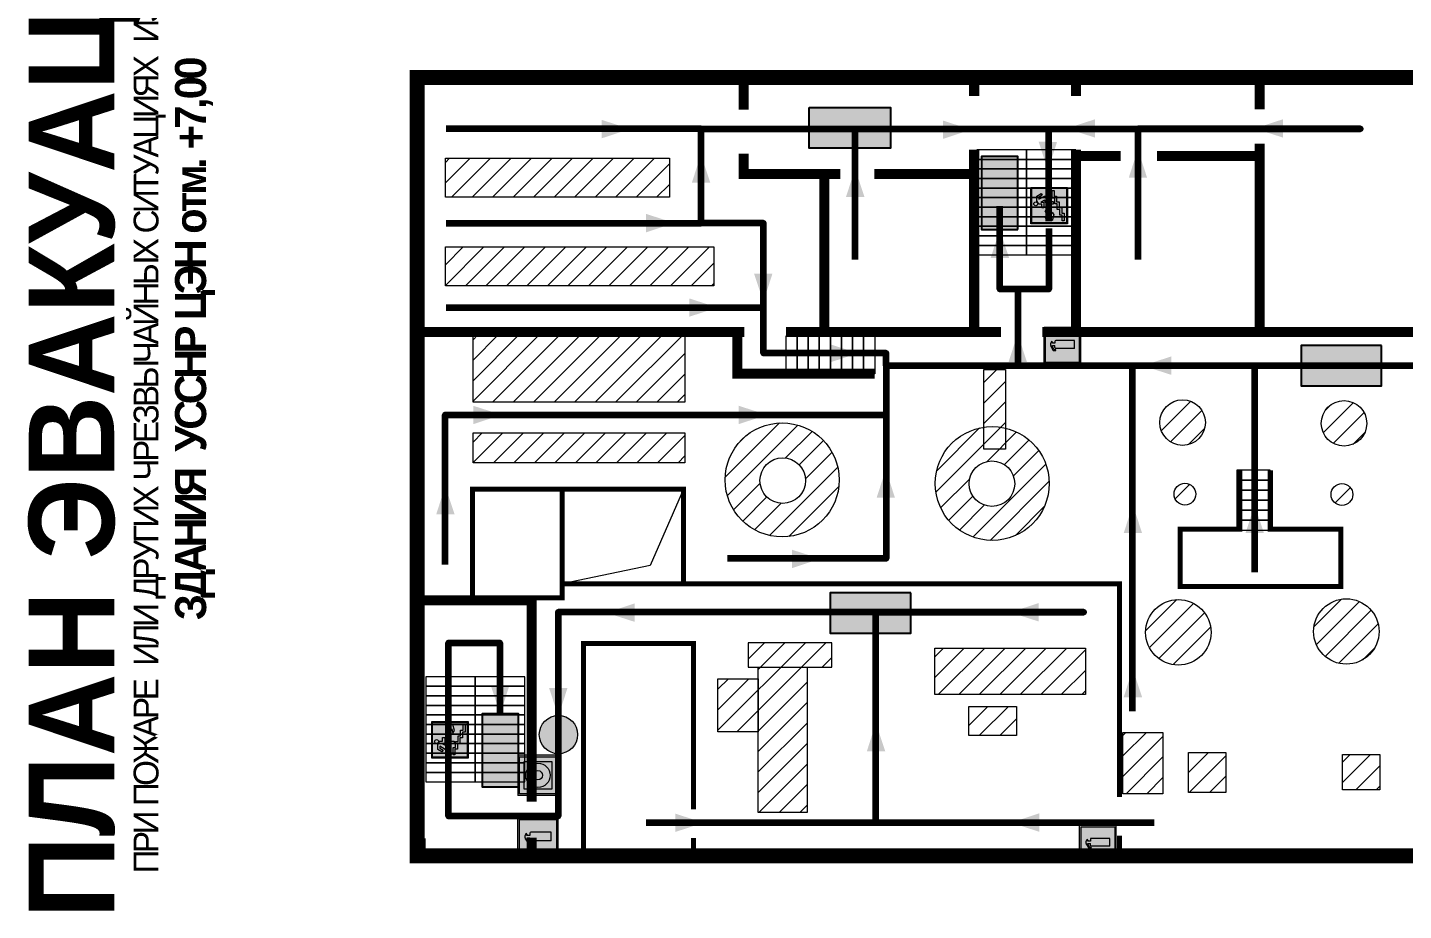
# Model space of a CAD drawing. Header units: millimetres. Extents: x 13810 to 67229, y 12374 to 21950.
# Drawn here: x 19678.7 to 19980, y 14166.2 to 14359.7 of the extents above; entities that cross this region are included whole.
import ezdxf

# ---------------------------------------------------------------- set-up
doc = ezdxf.new("R2010")
doc.units = ezdxf.units.MM
doc.layers.add('План_Штампы', color=7, linetype='Continuous')
doc.styles.add('обычный', font='arial.ttf')
pattern_1 = [(225, (41006.4847, 16676.4255), (2.24506403, -2.24506403), [])]

# ---------------------------------------------------------------- blocks, each defined once
blk = doc.blocks.new('A$C32E8229D')
at = {"true_color": 0xffffff}
blk.add_hatch(color=7, dxfattribs=at).paths.add_polyline_path([(0, 0), (0, -8), (16, -8), (16, 0)])
h = blk.add_hatch(color=126)
h.paths.add_polyline_path([(0.2, -0.2), (15.8, -0.2), (15.8, -7.8), (0.2, -7.8)])
h.paths.add_polyline_path([(13.49, -2.05), (12.08, -2.05), (11.37, -2.63, 0.162397), (11.29, -2.84), (11.29, -3.63), (10.35, -3.63), (10.35, -4.05), (11.68, -4.05), (11.68, -3.48), (12.26, -4.28), (11.29, -5.1), (11.29, -6.78), (11.85, -6.78), (11.85, -5.44), (12.8, -4.64), (12.8, -5.94), (14.46, -5.94), (14.46, -5.39), (13.45, -5.39), (13.45, -3.97), (12.46, -2.59), (13.15, -2.59), (13.69, -3.34), (14.18, -3)], flags=16)
h.paths.add_polyline_path([(10.74, -1.82, 1), (11.8, -1.82, 1)], flags=16)
h.paths.add_polyline_path([(9.39, -3.59), (5.99, -3.59), (6.56, -3.03), (5.91, -3.03), (5.1, -3.83), (5.91, -4.64), (6.56, -4.64), (5.99, -4.09), (9.39, -4.09)], flags=16)
h.paths.add_polyline_path([(4.29, -1.08), (1.72, -1.08), (1.72, -6.6), (4.29, -6.6)], flags=16)
at = {"color": 126}
blk.add_lwpolyline([(16, -8), (0, -8), (0, 0), (16, 0)], close=True, dxfattribs=at)
blk = doc.blocks.new('A$C54414219')
at = {"true_color": 0xffffff}
h = blk.add_hatch(color=7, dxfattribs=at)
h.paths.add_polyline_path([(2.39, -9.45), (2.39, -18.3), (11.23, -18.3), (11.23, -9.45)], flags=0)
h.paths.add_polyline_path([(10.71, -13.87, -1), (2.92, -13.87, -1)], flags=0)
h.paths.add_polyline_path([(8.3, -13.87, -1), (5.33, -13.87, -1)], flags=0)
h.paths.add_polyline_path([(0.41, -7.47), (0.41, -20.27), (13.21, -20.27), (13.21, -7.47)])
h.paths.add_polyline_path([(0.92, -19.77), (12.71, -19.77), (12.71, -7.98), (0.92, -7.98)], flags=16)
h.paths.add_polyline_path([(11.23, -9.45), (11.23, -18.3), (2.39, -18.3), (2.39, -9.45)], flags=0)
at = {"lineweight": 5}
h = blk.add_hatch(color=242, dxfattribs=at)
h.paths.add_polyline_path([(12.71, -7.98), (0.92, -7.98), (0.92, -19.77), (12.71, -19.77)])
h.paths.add_polyline_path([(11.23, -18.3), (2.39, -18.3), (2.39, -9.45), (11.23, -9.45)], flags=16)
h.paths.add_polyline_path([(10.71, -13.87, -1), (2.92, -13.87, -1)], flags=0)
h.paths.add_polyline_path([(8.3, -13.87, -1), (5.33, -13.87, -1)], flags=0)
at = {"true_color": 0xffffff}
h = blk.add_hatch(color=7, dxfattribs=at)
h.paths.add_polyline_path([(2.39, -9.45), (2.39, -18.3), (11.23, -18.3), (11.23, -9.45)])
h.paths.add_polyline_path([(10.71, -13.87, -1), (2.92, -13.87, -1)], flags=16)
h.paths.add_polyline_path([(8.3, -13.87, -1), (5.33, -13.87, -1)], flags=0)
at = {"lineweight": 5}
h = blk.add_hatch(color=242, dxfattribs=at)
h.paths.add_polyline_path([(2.92, -13.87, 1), (10.71, -13.87, 1)])
h.paths.add_polyline_path([(8.3, -13.87, -1), (5.33, -13.87, -1)], flags=16)
at = {"color": 242, "lineweight": 5}
for p, q in [((0.41, -20.27), (0.41, -7.47)), ((0.41, -7.47), (13.21, -7.47)), ((0.41, -7.47), (13.21, -7.47)), ((13.21, -20.27), (13.21, -7.47)), ((0.41, -20.27), (13.21, -20.27))]:
    blk.add_line(p, q, dxfattribs=at)
for points in [[(0.92, -7.98), (12.71, -7.98), (12.71, -19.77), (0.92, -19.77)], [(2.39, -9.45), (11.23, -9.45), (11.23, -18.3), (2.39, -18.3)]]:
    blk.add_lwpolyline(points, close=True, dxfattribs=at)
for radius in [3.89, 1.49]:
    blk.add_circle((6.81, -13.87), radius, dxfattribs=at)
blk = doc.blocks.new('A$C3AD82952')
at = {"true_color": 0xf5f5ff}
h = blk.add_hatch(color=7, dxfattribs=at)
h.dxf.hatch_style = 1
h.paths.add_polyline_path([(8.21, 8.73, 0.414214), (7.89, 9.05), (7.22, 9.05), (7.22, 9.92), (7.59, 9.92, 1), (7.57, 10.36), (7.22, 10.36), (7.22, 10.6), (6.43, 10.6), (6.43, 10.36), (6.01, 10.36), (4.74, 9.59), (4.74, 8.69), (4.98, 8.73), (4.98, 9.26), (6.12, 9.91), (6.43, 9.91), (6.43, 9.05), (5.76, 9.05, 0.414214), (5.44, 8.73), (5.44, 2.2), (8.21, 2.2)], flags=0)
h.paths.add_polyline_path([(12.8, 12.8), (0, 12.8), (0, 0), (12.8, 0)])
h.paths.add_polyline_path([(0.51, 12.29), (12.29, 12.29), (12.29, 0.51), (0.51, 0.51)], flags=16)
h.paths.add_polyline_path([(4.74, 9.59), (6.01, 10.36), (6.43, 10.36), (6.43, 10.6), (7.22, 10.6), (7.22, 10.36), (7.59, 10.36, -0.94586), (7.59, 9.92), (7.22, 9.92), (7.22, 9.05), (7.89, 9.05, -0.414214), (8.21, 8.73), (8.21, 2.2), (5.44, 2.2), (5.44, 8.73, -0.414214), (5.76, 9.05), (6.43, 9.05), (6.43, 9.91), (6.12, 9.91), (4.98, 9.26), (4.98, 8.73), (4.74, 8.69)], flags=0)
h = blk.add_hatch(color=242)
h.dxf.hatch_style = 1
h.paths.add_polyline_path([(12.29, 12.29), (0.51, 12.29), (0.51, 0.51), (12.29, 0.51)])
h.paths.add_polyline_path([(4.74, 8.69), (4.74, 9.59), (6.01, 10.36), (6.43, 10.36), (6.43, 10.6), (7.22, 10.6), (7.22, 10.36), (7.59, 10.36, -0.94586), (7.59, 9.92), (7.22, 9.92), (7.22, 9.05), (7.89, 9.05, -0.414214), (8.21, 8.73), (8.21, 2.2), (5.44, 2.2), (5.44, 8.73, -0.414214), (5.76, 9.05), (6.43, 9.05), (6.43, 9.91), (6.12, 9.91), (4.98, 9.26), (4.98, 8.73)], flags=16)
h = blk.add_hatch(color=7, dxfattribs=at)
h.dxf.hatch_style = 1
h.paths.add_polyline_path([(8.21, 8.73, 0.414214), (7.89, 9.05), (7.22, 9.05), (7.22, 9.92), (7.59, 9.92, 1), (7.57, 10.36), (7.22, 10.36), (7.22, 10.6), (6.43, 10.6), (6.43, 10.36), (6.01, 10.36), (4.74, 9.59), (4.74, 8.69), (4.98, 8.73), (4.98, 9.26), (6.12, 9.91), (6.43, 9.91), (6.43, 9.05), (5.76, 9.05, 0.414214), (5.44, 8.73), (5.44, 2.2), (8.21, 2.2)])
at = {"color": 242, "lineweight": 5}
for p, q in [((0, 0), (0, 12.8)), ((0, 12.8), (12.8, 12.8)), ((6.01, 10.36), (4.74, 9.59)), ((4.74, 9.59), (4.74, 8.69)), ((4.98, 9.26), (6.12, 9.91)), ((4.98, 8.73), (4.98, 9.26)), ((5.76, 9.05), (6.43, 9.05)), ((6.01, 10.36), (6.43, 10.36)), ((6.12, 9.91), (6.43, 9.91)), ((7.22, 10.6), (6.43, 10.6)), ((6.43, 10.6), (6.43, 10.36)), ((6.43, 9.91), (6.43, 9.05)), ((7.22, 10.36), (7.22, 10.6)), ((7.59, 10.36), (7.22, 10.36)), ((7.22, 9.05), (7.22, 9.92)), ((7.59, 9.92), (7.22, 9.92)), ((7.89, 9.05), (7.22, 9.05)), ((12.8, 0), (12.8, 12.8)), ((4.74, 8.69), (4.98, 8.73)), ((5.44, 2.2), (5.44, 8.73)), ((8.21, 2.2), (8.21, 8.73)), ((0, 0), (12.8, 0)), ((5.44, 2.2), (8.21, 2.2))]:
    blk.add_line(p, q, dxfattribs=at)
blk.add_lwpolyline([(0.51, 12.29), (12.29, 12.29), (12.29, 0.51), (0.51, 0.51)], close=True, dxfattribs=at)
for centre, radius, start, end in [((5.76, 8.73), 0.32, 90, 180), ((7.58, 10.14), 0.223, 273.1875, 86.8125), ((7.89, 8.73), 0.32, 0, 90)]:
    blk.add_arc(centre, radius, start, end, dxfattribs=at)
blk = doc.blocks.new('A$C7B8C2D5B')
at = {"lineweight": 0}
h = blk.add_hatch(color=5, dxfattribs=at)
h.dxf.hatch_style = 1
h.paths.add_polyline_path([(1.4, -3.02, 1), (-2.11, -3.02, 1)])
at = {"color": 5, "lineweight": 0}
blk.add_circle((-0.36, -3.02), 1.75, dxfattribs=at)
blk = doc.blocks.new('A$C7B4425F7')
at = {"true_color": 0xffffff}
blk.add_hatch(color=7, dxfattribs=at).paths.add_polyline_path([(0, 0), (-16, 0), (-16, -8), (0, -8)])
h = blk.add_hatch(color=126)
h.paths.add_polyline_path([(-0.2, -0.2), (-15.8, -0.2), (-15.8, -7.8), (-0.2, -7.8)])
h.paths.add_polyline_path([(-11.76, -2.03), (-11.76, -3.66), (-11.17, -3.66, -0.568275), (-11.17, -6.18), (-12.58, -6.18), (-12.58, -2.03)], flags=16)
h.paths.add_polyline_path([(-13.33, -4.12, -0.495768), (-13.59, -6.18), (-15.03, -6.18), (-15.03, -2.03), (-13.59, -2.03, -0.487973)], flags=16)
h.paths.add_polyline_path([(-10.25, -2.03), (-9.48, -2.03), (-9.48, -6.18), (-10.25, -6.18)], flags=16)
h.paths.add_polyline_path([(-13.84, -3.69), (-14.24, -3.69), (-14.24, -3.03), (-13.9, -3.03, -0.692621)], flags=0)
h.paths.add_polyline_path([(-9.15, -2.03), (-8.4, -2.03), (-8.04, -3.07), (-7.68, -2.03), (-6.93, -2.03), (-7.64, -4.1), (-6.93, -6.18), (-7.68, -6.18), (-8.04, -5.14), (-8.4, -6.18), (-9.15, -6.18), (-8.44, -4.1)], flags=16)
h.paths.add_polyline_path([(-11.76, -4.46), (-11.42, -4.46, -0.692621), (-11.36, -5.12), (-11.76, -5.12)], flags=0)
h.paths.add_polyline_path([(-13.9, -5.2), (-14.24, -5.2), (-14.24, -4.55), (-13.84, -4.55, -0.708038)], flags=0)
edge = h.paths.add_edge_path(flags=16)
edge.add_ellipse((-5.51, -4.08), major_axis=(0, 2.05), ratio=0.586184, start_angle=0, end_angle=360)
edge = h.paths.add_edge_path(flags=0)
edge.add_ellipse((-5.51, -4.08), major_axis=(0, 1.14), ratio=0.454828, start_angle=0, end_angle=360)
h.paths.add_polyline_path([(-4.13, -4.96, 0.377264), (-3.48, -4.52, 0.0555), (-3.16, -2.03), (-1.66, -2.03), (-1.66, -4.96), (-0.96, -4.96), (-0.96, -7.01), (-1.75, -7.01), (-1.75, -6.18), (-3.3, -6.18), (-3.3, -7.02), (-4.13, -7.02)], flags=16)
h.paths.add_polyline_path([(-2.73, -2.91), (-2.28, -2.91), (-2.28, -4.96), (-3.05, -4.96, 0.079136)], flags=0)
at = {"color": 126}
blk.add_lwpolyline([(-16, -8), (0, -8), (0, 0), (-16, 0)], close=True, dxfattribs=at)
blk = doc.blocks.new('вниз 3')
at = {"lineweight": 0, "true_color": 0xffffff}
h = blk.add_hatch(color=7, dxfattribs=at)
h.dxf.hatch_style = 1
h.paths.add_polyline_path([(40997.5, -4475.69), (40997.25, -4475.28), (40995.76, -4476.15), (40995.97, -4475.23), (40995.39, -4475.56), (40995.05, -4476.83), (40996.33, -4477.17), (40996.91, -4476.83), (40996, -4476.55)], flags=0)
h.paths.add_polyline_path([(40999.81, -4473.95), (41000.22, -4473.95), (41000.64, -4474.67), (41001.03, -4474.43), (41000.46, -4473.49), (41000.42, -4473.49), (40999.43, -4473.49), (40998.68, -4473.92), (40998.68, -4474.57), (40997.88, -4474.57), (40997.88, -4475), (40999.14, -4475), (40999.14, -4474.43), (40999.14, -4474.38), (40999.59, -4475.15), (40998.72, -4475.67), (40998.72, -4477.06), (40999.24, -4477.06), (40999.24, -4475.96), (40999.95, -4475.56), (40999.95, -4476.43), (41001.61, -4476.43), (41001.61, -4475.88), (41000.47, -4475.88), (41000.47, -4475.12)], flags=0)
h.paths.add_polyline_path([(40999.2, -4473.24, 1), (40998.35, -4473.24, 1)], flags=0)
h.paths.add_polyline_path([(41000.46, -4477.26), (41001.69, -4477.26), (41001.69, -4476.84), (41000.03, -4476.84), (41000.03, -4477.39), (40998.78, -4477.39), (40998.78, -4477.95), (40997.53, -4477.95), (40997.53, -4478.5), (40996.29, -4478.5), (40996.29, -4479.06), (40995.05, -4479.06), (40995.05, -4479.48), (40995.29, -4479.48), (40996.72, -4479.48), (40996.72, -4478.92), (40997.97, -4478.92), (40997.97, -4478.36), (40999.2, -4478.36), (40999.2, -4477.81), (41000.46, -4477.81)], flags=0)
h.paths.add_polyline_path([(41002.37, -4472.17), (40994.37, -4472.17), (40994.37, -4480.17), (41002.37, -4480.17)])
h.paths.add_polyline_path([(41002.16, -4479.96), (40994.57, -4479.96), (40994.57, -4472.37), (41002.16, -4472.37)], flags=16)
h.paths.add_polyline_path([(41001.61, -4475.88), (41001.61, -4476.43), (40999.95, -4476.43), (40999.95, -4475.56), (40999.24, -4475.96), (40999.24, -4477.06), (40998.72, -4477.06), (40998.72, -4475.67), (40999.59, -4475.15), (40999.14, -4474.38), (40999.14, -4474.43), (40999.14, -4475), (40997.88, -4475), (40997.88, -4474.57), (40998.68, -4474.57), (40998.68, -4473.92), (40999.43, -4473.49), (41000.42, -4473.49), (41000.46, -4473.49), (41001.03, -4474.43), (41000.64, -4474.67), (41000.22, -4473.95), (40999.81, -4473.95), (41000.47, -4475.12), (41000.47, -4475.88)], flags=0)
h.paths.add_polyline_path([(41001.69, -4476.84), (41001.69, -4477.26), (41000.46, -4477.26), (41000.46, -4477.81), (40999.2, -4477.81), (40999.2, -4478.36), (40997.97, -4478.36), (40997.97, -4478.92), (40996.72, -4478.92), (40996.72, -4479.48), (40995.05, -4479.48), (40995.05, -4479.06), (40996.29, -4479.06), (40996.29, -4478.5), (40997.53, -4478.5), (40997.53, -4477.95), (40998.78, -4477.95), (40998.78, -4477.39), (41000.03, -4477.39), (41000.03, -4476.84)], flags=0)
h.paths.add_polyline_path([(40998.35, -4473.24, -1), (40999.2, -4473.24, -1)], flags=0)
h.paths.add_polyline_path([(40997.5, -4475.69), (40996, -4476.55), (40996.91, -4476.83), (40996.33, -4477.17), (40995.05, -4476.83), (40995.39, -4475.56), (40995.97, -4475.23), (40995.76, -4476.15), (40997.25, -4475.28)], flags=0)
at = {"lineweight": 0}
h = blk.add_hatch(color=126, dxfattribs=at)
h.dxf.hatch_style = 1
h.paths.add_polyline_path([(41002.16, -4472.37), (40994.57, -4472.37), (40994.57, -4479.96), (41002.16, -4479.96)])
h.paths.add_polyline_path([(40995.97, -4475.23), (40995.76, -4476.15), (40997.25, -4475.28), (40997.5, -4475.69), (40996, -4476.55), (40996.91, -4476.83), (40996.33, -4477.17), (40995.05, -4476.83), (40995.39, -4475.56)], flags=16)
h.paths.add_polyline_path([(40997.88, -4474.57), (40998.68, -4474.57), (40998.68, -4473.92), (40999.43, -4473.49), (41000.42, -4473.49), (41000.46, -4473.49), (41001.03, -4474.43), (41000.64, -4474.67), (41000.22, -4473.95), (40999.81, -4473.95), (41000.47, -4475.12), (41000.47, -4475.88), (41001.61, -4475.88), (41001.61, -4476.43), (40999.95, -4476.43), (40999.95, -4475.56), (40999.24, -4475.96), (40999.24, -4477.06), (40998.72, -4477.06), (40998.72, -4475.67), (40999.59, -4475.15), (40999.14, -4474.38), (40999.14, -4474.43), (40999.14, -4475), (40997.88, -4475)], flags=16)
h.paths.add_polyline_path([(40998.35, -4473.24, -1), (40999.2, -4473.24, -1)], flags=16)
h.paths.add_polyline_path([(40997.53, -4477.95), (40998.78, -4477.95), (40998.78, -4477.39), (41000.03, -4477.39), (41000.03, -4476.84), (41001.69, -4476.84), (41001.69, -4477.26), (41000.46, -4477.26), (41000.46, -4477.81), (40999.2, -4477.81), (40999.2, -4478.36), (40997.97, -4478.36), (40997.97, -4478.92), (40996.72, -4478.92), (40996.72, -4479.48), (40995.05, -4479.48), (40995.05, -4479.06), (40996.29, -4479.06), (40996.29, -4478.5), (40997.53, -4478.5)], flags=16)
at = {"lineweight": 0, "true_color": 0xffffff}
h = blk.add_hatch(color=7, dxfattribs=at)
h.dxf.hatch_style = 1
h.paths.add_polyline_path([(40999.2, -4473.24, 1), (40998.35, -4473.24, 1)])
h.paths.add_polyline_path([(40999.81, -4473.95), (41000.22, -4473.95), (41000.64, -4474.67), (41001.03, -4474.43), (41000.46, -4473.49), (41000.42, -4473.49), (40999.43, -4473.49), (40998.68, -4473.92), (40998.68, -4474.57), (40997.88, -4474.57), (40997.88, -4475), (40999.14, -4475), (40999.14, -4474.43), (40999.14, -4474.38), (40999.59, -4475.15), (40998.72, -4475.67), (40998.72, -4477.06), (40999.24, -4477.06), (40999.24, -4475.96), (40999.95, -4475.56), (40999.95, -4476.43), (41001.61, -4476.43), (41001.61, -4475.88), (41000.47, -4475.88), (41000.47, -4475.12)])
h.paths.add_polyline_path([(40999.2, -4477.81), (41000.46, -4477.81), (41000.46, -4477.26), (41001.69, -4477.26), (41001.69, -4476.84), (41000.03, -4476.84), (41000.03, -4477.39), (40998.78, -4477.39), (40998.78, -4477.95), (40997.53, -4477.95), (40997.53, -4478.5), (40996.29, -4478.5), (40996.29, -4479.06), (40995.05, -4479.06), (40995.05, -4479.48), (40995.29, -4479.48), (40996.72, -4479.48), (40996.72, -4478.92), (40997.97, -4478.92), (40997.97, -4478.36), (40999.2, -4478.36)])
h.paths.add_polyline_path([(40997.5, -4475.69), (40997.25, -4475.28), (40995.76, -4476.15), (40995.97, -4475.23), (40995.39, -4475.56), (40995.05, -4476.83), (40996.33, -4477.17), (40996.91, -4476.83), (40996, -4476.55)])
at = {"color": 126, "lineweight": 0}
for points in [[(40994.37, -4472.17), (41002.37, -4472.17), (41002.37, -4480.17), (40994.37, -4480.17)], [(40994.57, -4472.37), (41002.16, -4472.37), (41002.16, -4479.96), (40994.57, -4479.96)]]:
    blk.add_lwpolyline(points, close=True, dxfattribs=at)
for points in [[(40999.14, -4474.43), (40999.14, -4475), (40997.88, -4475), (40997.88, -4474.57), (40998.68, -4474.57), (40998.68, -4473.92), (40999.43, -4473.49), (41000.42, -4473.49), (41000.46, -4473.49), (41001.03, -4474.43), (41000.64, -4474.67), (41000.22, -4473.95), (40999.81, -4473.95), (41000.47, -4475.12), (41000.47, -4475.88), (41001.61, -4475.88), (41001.61, -4476.43), (40999.95, -4476.43), (40999.95, -4475.56), (40999.24, -4475.96), (40999.24, -4477.06), (40998.72, -4477.06), (40998.72, -4475.67), (40999.59, -4475.15), (40999.14, -4474.38), (40999.14, -4474.43)], [(40995.05, -4476.83), (40995.39, -4475.56), (40995.97, -4475.23), (40995.76, -4476.15), (40997.25, -4475.28), (40997.5, -4475.69), (40996, -4476.55), (40996.91, -4476.83), (40996.33, -4477.17), (40995.05, -4476.83)], [(40995.29, -4479.48), (40995.05, -4479.48), (40995.05, -4479.06), (40996.29, -4479.06), (40996.29, -4478.5), (40997.53, -4478.5), (40997.53, -4477.95), (40998.78, -4477.95), (40998.78, -4477.39), (41000.03, -4477.39), (41000.03, -4476.84), (41001.69, -4476.84), (41001.69, -4477.26), (41000.46, -4477.26), (41000.46, -4477.81), (40999.2, -4477.81), (40999.2, -4478.36), (40997.97, -4478.36), (40997.97, -4478.92), (40996.72, -4478.92), (40996.72, -4479.48), (40995.05, -4479.48)]]:
    blk.add_lwpolyline(points, dxfattribs=at)
blk.add_circle((40998.77, -4473.24), 0.426, dxfattribs=at)
blk = doc.blocks.new('вниз')
at = {"lineweight": 0, "true_color": 0xffffff}
h = blk.add_hatch(color=7, dxfattribs=at)
h.dxf.hatch_style = 1
h.paths.add_polyline_path([(40994.51, -4472.22), (40986.51, -4472.22), (40986.51, -4480.22), (40994.51, -4480.22)])
h.paths.add_polyline_path([(40994.31, -4472.42), (40994.31, -4480.01), (40986.71, -4480.01), (40986.71, -4472.42)], flags=16)
h.paths.add_polyline_path([(40988.43, -4473.53), (40989.43, -4473.53), (40990.19, -4473.96), (40990.19, -4474.6), (40991, -4474.6), (40991, -4475.06), (40989.73, -4475.06), (40989.73, -4474.46), (40989.3, -4475.18), (40990.17, -4475.7), (40990.17, -4477.11), (40989.63, -4477.11), (40989.63, -4476.01), (40988.94, -4475.59), (40988.94, -4476.46), (40988.94, -4476.46), (40987.47, -4476.46), (40987.26, -4476.46), (40987.26, -4475.92), (40988.4, -4475.92), (40988.4, -4475.2), (40989.1, -4473.99), (40988.66, -4473.99), (40988.24, -4474.7), (40987.86, -4474.47), (40988.41, -4473.56)], flags=0)
h.paths.add_polyline_path([(40990.55, -4473.29, -1), (40989.69, -4473.29, -1)], flags=0)
h.paths.add_polyline_path([(40988.85, -4476.89), (40988.85, -4477.43), (40990.1, -4477.43), (40990.1, -4477.99), (40991.34, -4477.99), (40991.34, -4478.54), (40992.59, -4478.54), (40992.59, -4479.09), (40993.83, -4479.09), (40993.83, -4479.52), (40992.17, -4479.52), (40992.17, -4478.97), (40990.91, -4478.97), (40990.91, -4478.41), (40989.68, -4478.41), (40989.68, -4477.86), (40988.43, -4477.86), (40988.43, -4477.31), (40987.6, -4477.31), (40987.18, -4477.31), (40987.18, -4476.89)], flags=0)
h.paths.add_polyline_path([(40991.61, -4475.33), (40993.12, -4476.2), (40992.9, -4475.27), (40993.48, -4475.6), (40993.83, -4476.88), (40992.56, -4477.22), (40991.97, -4476.88), (40992.9, -4476.61), (40991.38, -4475.74), (40991.58, -4475.39)], flags=0)
h.paths.add_polyline_path([(40990.19, -4473.96), (40989.43, -4473.53), (40988.43, -4473.53), (40988.41, -4473.56), (40987.86, -4474.47), (40988.24, -4474.7), (40988.66, -4473.99), (40989.1, -4473.99), (40988.4, -4475.2), (40988.4, -4475.92), (40987.26, -4475.92), (40987.26, -4476.46), (40987.47, -4476.46), (40988.94, -4476.46), (40988.94, -4476.27), (40988.94, -4475.59), (40989.63, -4476.01), (40989.63, -4477.11), (40990.17, -4477.11), (40990.17, -4475.7), (40989.3, -4475.18), (40989.73, -4474.46), (40989.73, -4475.06), (40991, -4475.06), (40991, -4474.6), (40990.19, -4474.6)], flags=0)
h.paths.add_polyline_path([(40990.55, -4473.29, 1), (40989.69, -4473.29, 1)], flags=0)
h.paths.add_polyline_path([(40991.61, -4475.33), (40991.58, -4475.39), (40991.38, -4475.74), (40992.9, -4476.61), (40991.97, -4476.88), (40992.56, -4477.22), (40993.83, -4476.88), (40993.48, -4475.6), (40992.9, -4475.27), (40993.12, -4476.2)], flags=0)
h.paths.add_polyline_path([(40990.1, -4477.43), (40988.85, -4477.43), (40988.85, -4476.89), (40987.18, -4476.89), (40987.18, -4477.31), (40987.6, -4477.31), (40988.43, -4477.31), (40988.43, -4477.86), (40989.68, -4477.86), (40989.68, -4478.41), (40990.91, -4478.41), (40990.91, -4478.97), (40992.17, -4478.97), (40992.17, -4479.52), (40993.83, -4479.52), (40993.83, -4479.09), (40992.59, -4479.09), (40992.59, -4478.54), (40991.34, -4478.54), (40991.34, -4477.99), (40990.1, -4477.99)], flags=0)
at = {"lineweight": 0}
h = blk.add_hatch(color=126, dxfattribs=at)
h.dxf.hatch_style = 1
h.paths.add_polyline_path([(40994.31, -4472.42), (40986.71, -4472.42), (40986.71, -4480.01), (40994.31, -4480.01)])
h.paths.add_polyline_path([(40988.43, -4473.53), (40989.43, -4473.53), (40990.19, -4473.96), (40990.19, -4474.6), (40991, -4474.6), (40991, -4475.06), (40989.73, -4475.06), (40989.73, -4474.46), (40989.3, -4475.18), (40990.17, -4475.7), (40990.17, -4477.11), (40989.63, -4477.11), (40989.63, -4476.01), (40988.94, -4475.59), (40988.94, -4476.46), (40988.94, -4476.46), (40987.47, -4476.46), (40987.26, -4476.46), (40987.26, -4475.92), (40988.4, -4475.92), (40988.4, -4475.2), (40989.1, -4473.99), (40988.66, -4473.99), (40988.24, -4474.7), (40987.86, -4474.47), (40988.41, -4473.56)], flags=16)
h.paths.add_polyline_path([(40990.55, -4473.29, -1), (40989.69, -4473.29, -1)], flags=16)
h.paths.add_polyline_path([(40988.85, -4476.89), (40988.85, -4477.43), (40990.1, -4477.43), (40990.1, -4477.99), (40991.34, -4477.99), (40991.34, -4478.54), (40992.59, -4478.54), (40992.59, -4479.09), (40993.83, -4479.09), (40993.83, -4479.52), (40992.17, -4479.52), (40992.17, -4478.97), (40990.91, -4478.97), (40990.91, -4478.41), (40989.68, -4478.41), (40989.68, -4477.86), (40988.43, -4477.86), (40988.43, -4477.31), (40987.6, -4477.31), (40987.18, -4477.31), (40987.18, -4476.89)], flags=16)
h.paths.add_polyline_path([(40991.61, -4475.33), (40993.12, -4476.2), (40992.9, -4475.27), (40993.48, -4475.6), (40993.83, -4476.88), (40992.56, -4477.22), (40991.97, -4476.88), (40992.9, -4476.61), (40991.38, -4475.74), (40991.58, -4475.39)], flags=16)
at = {"lineweight": 0, "true_color": 0xffffff}
h = blk.add_hatch(color=7, dxfattribs=at)
h.dxf.hatch_style = 1
h.paths.add_polyline_path([(40989.73, -4474.46), (40989.73, -4475.06), (40991, -4475.06), (40991, -4474.6), (40990.19, -4474.6), (40990.19, -4473.96), (40989.43, -4473.53), (40988.43, -4473.53), (40988.41, -4473.56), (40987.86, -4474.47), (40988.24, -4474.7), (40988.66, -4473.99), (40989.1, -4473.99), (40988.4, -4475.2), (40988.4, -4475.92), (40987.26, -4475.92), (40987.26, -4476.46), (40987.47, -4476.46), (40988.94, -4476.46), (40988.94, -4475.59), (40989.63, -4476.01), (40989.63, -4477.11), (40990.17, -4477.11), (40990.17, -4475.7), (40989.3, -4475.18)])
h.paths.add_polyline_path([(40989.69, -4473.29, 1), (40990.55, -4473.29, 1)])
h.paths.add_polyline_path([(40991.61, -4475.33), (40991.58, -4475.39), (40991.38, -4475.74), (40992.9, -4476.61), (40991.97, -4476.88), (40992.56, -4477.22), (40993.83, -4476.88), (40993.48, -4475.6), (40992.9, -4475.27), (40993.12, -4476.2)])
h.paths.add_polyline_path([(40990.1, -4477.43), (40988.85, -4477.43), (40988.85, -4476.89), (40987.18, -4476.89), (40987.18, -4477.31), (40987.6, -4477.31), (40988.43, -4477.31), (40988.43, -4477.86), (40989.68, -4477.86), (40989.68, -4478.41), (40990.91, -4478.41), (40990.91, -4478.97), (40992.17, -4478.97), (40992.17, -4479.52), (40993.83, -4479.52), (40993.83, -4479.09), (40992.59, -4479.09), (40992.59, -4478.54), (40991.34, -4478.54), (40991.34, -4477.99), (40990.1, -4477.99)])
at = {"color": 126, "lineweight": 0}
for points in [[(40986.51, -4472.22), (40994.51, -4472.22), (40994.51, -4480.22), (40986.51, -4480.22)], [(40986.71, -4472.42), (40994.31, -4472.42), (40994.31, -4480.01), (40986.71, -4480.01)]]:
    blk.add_lwpolyline(points, close=True, dxfattribs=at)
for points in [[(40987.47, -4476.46), (40987.26, -4476.46), (40987.26, -4475.92), (40988.4, -4475.92), (40988.4, -4475.2), (40989.1, -4473.99), (40988.66, -4473.99), (40988.24, -4474.7), (40987.86, -4474.47), (40988.41, -4473.56), (40988.43, -4473.53), (40989.43, -4473.53), (40990.19, -4473.96), (40990.19, -4474.6), (40991, -4474.6), (40991, -4475.06), (40989.73, -4475.06), (40989.73, -4474.46), (40989.3, -4475.18), (40990.17, -4475.7), (40990.17, -4477.11), (40989.63, -4477.11), (40989.63, -4476.01), (40988.94, -4475.59), (40988.94, -4476.46)], [(40987.47, -4476.46), (40988.94, -4476.46), (40988.94, -4476.27)], [(40991.58, -4475.39), (40991.38, -4475.74), (40992.9, -4476.61), (40991.97, -4476.88), (40992.56, -4477.22), (40993.83, -4476.88), (40993.48, -4475.6), (40992.9, -4475.27), (40993.12, -4476.2), (40991.61, -4475.33), (40991.58, -4475.39)], [(40987.6, -4477.31), (40987.18, -4477.31), (40987.18, -4476.89), (40988.85, -4476.89), (40988.85, -4477.43), (40990.1, -4477.43), (40990.1, -4477.99), (40991.34, -4477.99), (40991.34, -4478.54), (40992.59, -4478.54), (40992.59, -4479.09), (40993.83, -4479.09), (40993.83, -4479.52), (40992.17, -4479.52), (40992.17, -4478.97), (40990.91, -4478.97), (40990.91, -4478.41), (40989.68, -4478.41), (40989.68, -4477.86), (40988.43, -4477.86), (40988.43, -4477.31), (40987.6, -4477.31)]]:
    blk.add_lwpolyline(points, dxfattribs=at)
blk.add_circle((40990.12, -4473.29), 0.432, dxfattribs=at)

msp = doc.modelspace()

# ---------------------------------------------------------------- hatches: boundary and pattern name
at = {"lineweight": 0}
h = msp.add_hatch(dxfattribs=at)
h.set_pattern_fill('ANSI31', color=256, angle=180)
h.set_pattern_definition(pattern_1)
h.paths.add_polyline_path([(19822.66, 14277.62), (19822.66, 14292.99), (19776.3, 14292.25), (19776.3, 14277.62)])
h.paths.add_polyline_path([(19776.3, 14270.88), (19776.3, 14264.33), (19822.66, 14264.33), (19822.66, 14270.88)])
h.paths.add_polyline_path([(19829.01, 14303.1), (19829.01, 14311.62), (19770.23, 14311.62), (19770.23, 14303.1)])
h.paths.add_polyline_path([(19819.29, 14331.05), (19770.23, 14331.05), (19770.23, 14322.52), (19819.29, 14322.52)])
h = msp.add_hatch(dxfattribs=at)
h.set_pattern_fill('ANSI31', color=256, angle=180)
h.set_pattern_definition(pattern_1)
h.paths.add_polyline_path([(19892.86, 14271.94), (19892.86, 14267.35), (19888.12, 14267.35), (19888.12, 14272.14, 0.928479), (19889.96, 14247.32, 0.888989)])
h.paths.add_polyline_path([(19889.91, 14254.77, -1), (19889.91, 14264.76, -1)], flags=16)
h.paths.add_polyline_path([(19888.12, 14272.14, -0.037087), (19889.96, 14272.28, -0.058767), (19892.86, 14271.94), (19892.86, 14284.74), (19888.12, 14284.74)])
h.paths.add_polyline_path([(19888.12, 14267.35), (19892.86, 14267.35), (19892.86, 14271.94, 0.058767), (19889.96, 14272.28, 0.037087), (19888.12, 14272.14)])
h.paths.add_polyline_path([(19843.97, 14273.07, 1), (19843.97, 14248.12, 1)])
h.paths.add_polyline_path([(19844.09, 14255.44, -1), (19844.09, 14265.42, -1)], flags=16)
h = msp.add_hatch(dxfattribs=at)
h.set_pattern_fill('ANSI31', color=256, angle=180)
h.set_pattern_definition(pattern_1)
h.paths.add_polyline_path([(20004.69, 14259.89, 1), (20004.69, 14255.1, 1)])
h.paths.add_polyline_path([(20005.02, 14278.31, 1), (20005.02, 14268.32, 1)])
h.paths.add_polyline_path([(19966.53, 14259.79, 1), (19966.53, 14255, 1)])
h.paths.add_polyline_path([(19966.98, 14267.99, 1), (19966.98, 14277.97, 1)])
h.paths.add_polyline_path([(19932.15, 14259.87, 1), (19932.15, 14255.08, 1)])
h.paths.add_polyline_path([(19931.64, 14278.15, 1), (19931.64, 14268.16, 1)])
h = msp.add_hatch(dxfattribs=at)
h.set_pattern_fill('ANSI31', color=256, angle=180)
h.set_pattern_definition(pattern_1)
h.paths.add_polyline_path([(19927.35, 14205.25), (19918.59, 14205.25), (19918.59, 14191.83), (19927.35, 14191.83)])
h.paths.add_polyline_path([(19937.87, 14227.19, 1), (19923.54, 14227.19, 1)])
h.paths.add_polyline_path([(19941.08, 14192.12), (19941.08, 14200.88), (19932.9, 14200.88), (19932.9, 14192.12)])
h.paths.add_polyline_path([(19974.8, 14200.44), (19966.63, 14200.44), (19966.63, 14192.71), (19974.8, 14192.71)])
h.paths.add_polyline_path([(19974.66, 14227.38, 1), (19960.33, 14227.38, 1)])
h.paths.add_polyline_path([(20011.72, 14227.38, 1), (19997.39, 14227.38, 1)])
h.paths.add_polyline_path([(20010.77, 14204.26), (20021.73, 14204.26), (20021.73, 14221.49), (20010.77, 14221.49)])
h.paths.add_polyline_path([(20025.22, 14191.59, 1), (20010.89, 14191.59, 1)])
h = msp.add_hatch(dxfattribs=at)
h.set_pattern_fill('ANSI31', color=256, angle=180)
h.set_pattern_definition(pattern_1)
h.paths.add_polyline_path([(19884.82, 14204.56), (19895.27, 14204.56), (19895.27, 14210.94), (19884.82, 14210.94)])
h.paths.add_polyline_path([(19877.42, 14213.55), (19910.37, 14213.55), (19910.37, 14223.71), (19877.42, 14223.71)])
h.paths.add_polyline_path([(19838.75, 14187.71), (19849.45, 14187.71), (19849.45, 14219.54), (19838.75, 14219.54)])
h.paths.add_polyline_path([(19829.92, 14205.37), (19838.75, 14205.37), (19838.75, 14216.99), (19829.92, 14216.99)])
h.paths.add_polyline_path([(19836.53, 14219.54), (19854.83, 14219.54), (19854.83, 14224.87), (19836.53, 14224.87)])

# ---------------------------------------------------------------- linework, layer by layer
for points, const_width in [([(20092.86, 14178.21), (20197.22, 14178.21), (20197.22, 14348.74), (19764.08, 14348.74), (19764.08, 14178.21), (20092.86, 14178.21)], 3.3), ([(19835.57, 14341.67), (19835.57, 14349.36)], 2.2), ([(19886.01, 14348.74), (19886.01, 14344.73)], 2.2), ([(19908.29, 14348.74), (19908.29, 14344.73)], 2.2), ([(19948.52, 14347.67), (19948.52, 14341.76)], 2.2), ([(19886.01, 14292.99), (19886.01, 14332.92)], 2.2), ([(19908.29, 14292.99), (19908.29, 14332.92)], 2.2), ([(19948.52, 14334.22), (19948.52, 14292.85), (19948.52, 14331.56), (19926.05, 14331.56)], 2.2), ([(19853.18, 14293.75), (19853.18, 14327.62), (19835.57, 14327.62), (19835.57, 14332.05)], 2.2), ([(19908.29, 14331.56), (19918.06, 14331.56)], 2.2), ([(19853.18, 14327.62), (19856.74, 14327.62)], 2.2), ([(19864.14, 14327.62), (19885.3, 14327.62)], 2.2), ([(19835.7, 14292.99), (19764.08, 14292.99)], 2.2), ([(19834.17, 14292.99), (19834.17, 14283.86), (19864.23, 14283.86)], 2.2), ([(19891.86, 14292.99), (19844.78, 14292.99)], 2.2), ([(19995.31, 14292.99), (19900.92, 14292.99)], 2.2), ([(19950.85, 14262.7), (19950.85, 14249.77), (19966.29, 14249.77), (19966.29, 14237.21), (19931.09, 14237.21), (19931.09, 14249.77), (19944.18, 14249.77), (19944.18, 14262.7)], 1.1), ([(19822.36, 14237.83), (19822.36, 14258.58), (19776.15, 14258.58), (19776.15, 14234.73)], 1.1), ([(19795.79, 14237.83), (19795.79, 14258.58)], 1.1), ([(19789.15, 14234.73), (19795.79, 14234.73), (19795.79, 14237.83), (19917.81, 14237.83), (19917.81, 14191.1)], 1.1), ([(19789.15, 14190.06), (19789.15, 14234.21), (19764.23, 14234.21), (19764.23, 14190.06)], 2.2), ([(19824.54, 14188.38), (19824.54, 14224.71), (19800.45, 14224.71), (19800.45, 14178.21)], 1.1), ([(19764.23, 14178.21), (19764.23, 14182.05)], 3.3), ([(19789.15, 14178.21), (19789.15, 14182.18)], 2.2), ([(19824.54, 14178.21), (19824.54, 14182.14)], 1.1), ([(19917.81, 14178.21), (19917.81, 14182.64)], 1.1)]:
    msp.add_lwpolyline(points, dxfattribs=dict(at, const_width=const_width))
at = {"color": 126, "lineweight": 100, "true_color": 0x008754}
for points in [[(19770.44, 14316.84), (19826.26, 14316.84), (19826.26, 14337.49), (19970.62, 14337.49), (19921.87, 14337.49), (19921.87, 14308.87)], [(19826.26, 14337.49), (19770.44, 14337.49)], [(19859.88, 14337.49), (19859.88, 14308.87)], [(19902.28, 14337.49), (19902.28, 14317.25)], [(19902.37, 14315.67), (19902.37, 14302.36), (19891.6, 14302.36), (19891.6, 14320.53)], [(19839.9, 14298.32), (19839.9, 14316.84), (19826.26, 14316.84)], [(19895.58, 14302.36), (19895.58, 14285.6)], [(19866.74, 14285.6), (19866.74, 14288.36), (19839.9, 14288.36), (19839.9, 14298.32), (19770.44, 14298.32)], [(20094.05, 14186.08), (20063.7, 14186.08), (20063.7, 14229.62), (20056.06, 14240.13), (20056.06, 14265.41), (20037.76, 14285.6), (19866.74, 14285.6), (19866.74, 14243.37), (19832, 14243.37)], [(19920.7, 14209.95), (19920.7, 14285.6)], [(19947.41, 14285.6), (19947.41, 14240.36)], [(19770.18, 14242.02), (19770.18, 14274.81), (19866.74, 14274.81)], [(19864.49, 14185.49), (19864.49, 14185.49), (19864.49, 14231.59), (19909.99, 14231.59), (19794.96, 14231.59), (19794.96, 14186.95), (19770.91, 14186.95), (19770.91, 14224.88), (19782.18, 14224.88), (19782.18, 14209.06)], [(19814.17, 14185.49), (19925.4, 14185.49)]]:
    msp.add_lwpolyline(points, dxfattribs=at)
at = {"lineweight": 0}
for points in [[(19819.29, 14322.52), (19770.23, 14322.52), (19770.23, 14331.05), (19819.29, 14331.05)], [(19897.45, 14332.92), (19886.61, 14332.92), (19886.61, 14330.82), (19897.45, 14330.82)], [(19908.29, 14332.92), (19897.45, 14332.92), (19897.45, 14330.82), (19908.29, 14330.82)], [(19897.45, 14330.82), (19886.61, 14330.82), (19886.61, 14328.73), (19897.45, 14328.73)], [(19897.45, 14328.73), (19886.61, 14328.73), (19886.61, 14326.63), (19897.45, 14326.63)], [(19908.29, 14330.82), (19897.45, 14330.82), (19897.45, 14328.73), (19908.29, 14328.73)], [(19908.29, 14328.73), (19897.45, 14328.73), (19897.45, 14326.63), (19908.29, 14326.63)], [(19897.45, 14326.63), (19886.61, 14326.63), (19886.61, 14324.54), (19897.45, 14324.54)], [(19908.29, 14326.63), (19897.45, 14326.63), (19897.45, 14324.54), (19908.29, 14324.54)], [(19897.45, 14324.54), (19886.61, 14324.54), (19886.61, 14322.44), (19897.45, 14322.44)], [(19897.45, 14322.44), (19886.61, 14322.44), (19886.61, 14320.35), (19897.45, 14320.35)], [(19908.29, 14324.54), (19897.45, 14324.54), (19897.45, 14322.44), (19908.29, 14322.44)], [(19908.29, 14322.44), (19897.45, 14322.44), (19897.45, 14320.35), (19908.29, 14320.35)], [(19897.45, 14320.35), (19886.61, 14320.35), (19886.61, 14318.25), (19897.45, 14318.25)], [(19908.29, 14320.35), (19897.45, 14320.35), (19897.45, 14318.25), (19908.29, 14318.25)], [(19897.45, 14318.25), (19886.61, 14318.25), (19886.61, 14316.16), (19897.45, 14316.16)], [(19897.45, 14316.16), (19886.61, 14316.16), (19886.61, 14314.06), (19897.45, 14314.06)], [(19908.29, 14318.25), (19897.45, 14318.25), (19897.45, 14316.16), (19908.29, 14316.16)], [(19908.29, 14316.16), (19897.45, 14316.16), (19897.45, 14314.06), (19908.29, 14314.06)], [(19897.45, 14314.06), (19886.61, 14314.06), (19886.61, 14311.97), (19897.45, 14311.97)], [(19908.29, 14314.06), (19897.45, 14314.06), (19897.45, 14311.97), (19908.29, 14311.97)], [(19829.01, 14303.1), (19770.23, 14303.1), (19770.23, 14311.62), (19829.01, 14311.62)], [(19897.45, 14311.97), (19886.61, 14311.97), (19886.61, 14309.87), (19897.45, 14309.87)], [(19908.29, 14311.97), (19897.45, 14311.97), (19897.45, 14309.87), (19908.29, 14309.87)], [(19847.25, 14283.86), (19844.82, 14283.86), (19844.82, 14292.16), (19847.25, 14292.16)], [(19849.68, 14283.86), (19847.25, 14283.86), (19847.25, 14292.16), (19849.68, 14292.16)], [(19852.1, 14283.86), (19849.68, 14283.86), (19849.68, 14292.16), (19852.1, 14292.16)], [(19854.53, 14283.86), (19852.1, 14283.86), (19852.1, 14292.16), (19854.53, 14292.16)], [(19856.95, 14283.86), (19854.53, 14283.86), (19854.53, 14292.16), (19856.95, 14292.16)], [(19859.38, 14283.86), (19856.95, 14283.86), (19856.95, 14292.16), (19859.38, 14292.16)], [(19861.8, 14283.86), (19859.38, 14283.86), (19859.38, 14292.16), (19861.8, 14292.16)], [(19864.23, 14283.86), (19861.8, 14283.86), (19861.8, 14292.16), (19864.23, 14292.16)], [(19892.86, 14267.35), (19888.12, 14267.35), (19888.12, 14284.74), (19892.86, 14284.74)], [(19950.85, 14262.7), (19943.51, 14262.7), (19943.51, 14260.51), (19950.85, 14260.51)], [(19950.85, 14260.51), (19943.51, 14260.51), (19943.51, 14258.32), (19950.85, 14258.32)], [(19950.85, 14258.32), (19943.51, 14258.32), (19943.51, 14256.13), (19950.85, 14256.13)], [(19950.85, 14256.13), (19943.51, 14256.13), (19943.51, 14253.94), (19950.85, 14253.94)], [(19950.85, 14253.94), (19943.51, 14253.94), (19943.51, 14251.75), (19950.85, 14251.75)], [(19950.85, 14251.75), (19943.51, 14251.75), (19943.51, 14249.56), (19950.85, 14249.56)], [(19836.53, 14219.54), (19854.83, 14219.54), (19854.83, 14224.87), (19836.53, 14224.87)], [(19910.37, 14213.55), (19877.42, 14213.55), (19877.42, 14223.71), (19910.37, 14223.71)], [(19849.45, 14187.71), (19838.75, 14187.71), (19838.75, 14219.54), (19849.45, 14219.54)], [(19776.79, 14217.46), (19765.95, 14217.46), (19765.95, 14215.37), (19776.79, 14215.37)], [(19787.63, 14217.46), (19776.79, 14217.46), (19776.79, 14215.37), (19787.63, 14215.37)], [(19838.75, 14205.37), (19829.92, 14205.37), (19829.92, 14216.99), (19838.75, 14216.99)], [(19776.79, 14215.37), (19765.95, 14215.37), (19765.95, 14213.27), (19776.79, 14213.27)], [(19787.63, 14215.37), (19776.79, 14215.37), (19776.79, 14213.27), (19787.63, 14213.27)], [(19776.79, 14213.27), (19765.95, 14213.27), (19765.95, 14211.18), (19776.79, 14211.18)], [(19776.79, 14211.18), (19765.95, 14211.18), (19765.95, 14209.08), (19776.79, 14209.08)], [(19787.63, 14213.27), (19776.79, 14213.27), (19776.79, 14211.18), (19787.63, 14211.18)], [(19787.63, 14211.18), (19776.79, 14211.18), (19776.79, 14209.08), (19787.63, 14209.08)], [(19895.27, 14204.56), (19884.82, 14204.56), (19884.82, 14210.94), (19895.27, 14210.94)], [(19776.79, 14209.08), (19765.95, 14209.08), (19765.95, 14206.99), (19776.79, 14206.99)], [(19787.63, 14209.08), (19776.79, 14209.08), (19776.79, 14206.99), (19787.63, 14206.99)], [(19776.79, 14206.99), (19765.95, 14206.99), (19765.95, 14204.89), (19776.79, 14204.89)], [(19776.79, 14204.89), (19765.95, 14204.89), (19765.95, 14202.8), (19776.79, 14202.8)], [(19787.63, 14206.99), (19776.79, 14206.99), (19776.79, 14204.89), (19787.63, 14204.89)], [(19787.63, 14204.89), (19776.79, 14204.89), (19776.79, 14202.8), (19787.63, 14202.8)], [(19927.35, 14191.83), (19918.59, 14191.83), (19918.59, 14205.25), (19927.35, 14205.25)], [(19776.79, 14202.8), (19765.95, 14202.8), (19765.95, 14200.7), (19776.79, 14200.7)], [(19787.63, 14202.8), (19776.79, 14202.8), (19776.79, 14200.7), (19787.63, 14200.7)], [(19776.79, 14200.7), (19765.95, 14200.7), (19765.95, 14198.61), (19776.79, 14198.61)], [(19776.79, 14198.61), (19765.95, 14198.61), (19765.95, 14196.51), (19776.79, 14196.51)], [(19787.63, 14200.7), (19776.79, 14200.7), (19776.79, 14198.61), (19787.63, 14198.61)], [(19787.63, 14198.61), (19776.79, 14198.61), (19776.79, 14196.51), (19787.63, 14196.51)], [(19941.08, 14192.12), (19932.9, 14192.12), (19932.9, 14200.88), (19941.08, 14200.88)], [(19974.8, 14192.71), (19966.63, 14192.71), (19966.63, 14200.44), (19974.8, 14200.44)], [(19776.79, 14196.51), (19765.95, 14196.51), (19765.95, 14194.42), (19776.79, 14194.42)], [(19787.63, 14196.51), (19776.79, 14196.51), (19776.79, 14194.42), (19787.63, 14194.42)]]:
    msp.add_lwpolyline(points, close=True, dxfattribs=at)
for points in [[(19822.66, 14292.99), (19822.66, 14277.62), (19776.3, 14277.62), (19776.3, 14292.25)], [(19822.66, 14292.99), (19776.3, 14292.25)], [(19822.66, 14270.88), (19822.66, 14264.33), (19776.3, 14264.33), (19776.3, 14270.88), (19822.66, 14270.88)], [(19822.36, 14258.58), (19815.08, 14241.83), (19795.79, 14237.83)]]:
    msp.add_lwpolyline(points, dxfattribs=at)
for centre, radius in [((19931.64, 14273.15), 4.99), ((19966.98, 14272.98), 4.99), ((19843.97, 14260.59), 12.48), ((19889.96, 14259.8), 12.48), ((19844.09, 14260.43), 4.99), ((19889.91, 14259.76), 4.99), ((19932.15, 14257.47), 2.39), ((19966.53, 14257.39), 2.39), ((19967.49, 14227.38), 7.16), ((19930.7, 14227.19), 7.16)]:
    msp.add_circle(centre, radius, dxfattribs=at)
at = {"layer": 'План_Штампы', "color": 126, "true_color": 0x008754}
for points in [[(19804.47, 14335.43), (19804.47, 14339.46), (19810.66, 14337.47)], [(19879.15, 14335.29), (19879.16, 14339.32), (19885.34, 14337.33)], [(19912.48, 14339.61), (19912.48, 14335.58), (19906.3, 14337.57)], [(19953.64, 14339.61), (19953.63, 14335.58), (19947.45, 14337.57)], [(19900.12, 14334.66), (19904.15, 14334.65), (19902.16, 14328.47)], [(19828.23, 14325.71), (19824.2, 14325.71), (19826.19, 14331.89)], [(19923.88, 14326.77), (19919.85, 14326.77), (19921.84, 14332.95)], [(19861.98, 14322.58), (19857.95, 14322.59), (19859.94, 14328.77)], [(19814.18, 14314.83), (19814.19, 14318.86), (19820.37, 14316.87)], [(19893.66, 14309.24), (19889.63, 14309.24), (19891.62, 14315.42)], [(19837.82, 14305.79), (19841.84, 14305.78), (19839.86, 14299.6)], [(19823.61, 14296.32), (19823.62, 14300.35), (19829.8, 14298.36)], [(19897.57, 14286.4), (19893.54, 14286.41), (19895.53, 14292.59)], [(19854.36, 14286.3), (19854.37, 14290.33), (19860.55, 14288.34)], [(19929.14, 14287.64), (19929.14, 14283.61), (19922.95, 14285.6)], [(19776.34, 14272.8), (19776.34, 14276.82), (19782.53, 14274.84)], [(19834.46, 14272.8), (19834.47, 14276.82), (19840.65, 14274.84)], [(19868.68, 14256.66), (19864.65, 14256.66), (19866.64, 14262.84)], [(19772.25, 14253.04), (19768.23, 14253.04), (19770.21, 14259.23)], [(19922.78, 14248.92), (19918.75, 14248.93), (19920.74, 14255.11)], [(19949.45, 14248.92), (19945.42, 14248.93), (19947.41, 14255.11)], [(19846.12, 14241.26), (19846.12, 14245.29), (19852.31, 14243.3)], [(19811.66, 14233.52), (19811.66, 14229.49), (19805.48, 14231.48)], [(19900.11, 14233.6), (19900.11, 14229.57), (19893.93, 14231.56)], [(19922.78, 14212.97), (19918.75, 14212.98), (19920.74, 14219.16)], [(19780.2, 14215.49), (19784.23, 14215.49), (19782.24, 14209.3)], [(19792.93, 14214.99), (19796.96, 14214.98), (19794.97, 14208.8)], [(19866.54, 14201.13), (19862.51, 14201.13), (19864.5, 14207.32)], [(19820.55, 14183.44), (19820.55, 14187.47), (19826.74, 14185.48)], [(19900.26, 14187.53), (19900.25, 14183.5), (19894.07, 14185.49)]]:
    msp.add_solid(points, dxfattribs=at)

# ---------------------------------------------------------------- block references
at = {"color": 126, "true_color": 0x008754, "rotation": 90}
for name, p in [('вниз 3', (15426.25, -26677.69)), ('вниз', (15295.02, -26786.86))]:
    msp.add_blockref(name, p, dxfattribs=at)
for name, p, xscale, yscale, zscale, rotation in [('A$C3AD82952', (19909.33, 14286), 0.625, 0.625, 0.625, 90), ('A$C7B8C2D5B', (19794.13, 14197.55), 2.39516128860414, 2.39516128860414, 2.39516128860414, 180), ('A$C54414219', (19795.18, 14186.33), 0.6875, 0.6875, 0.6875, 180), ('A$C3AD82952', (19794.92, 14177.74), 0.6875, 0.6875, 0.6875, 90), ('A$C3AD82952', (19917.1, 14176.92), 0.625, 0.625, 0.625, 90)]:
    msp.add_blockref(name, p, dxfattribs=dict(xscale=xscale, yscale=yscale, zscale=zscale, rotation=rotation))
at = {"layer": 'План_Штампы', "color": 126, "true_color": 0x008754}
for p, xscale, yscale, zscale, rotation in [((19867.71, 14333.27), 1.113761976465601, 1.113761976465601, 1.113761976465601, 179.9978653237144), ((19957.58, 14281.22), -1.1, 1.1, 1.1, 180), ((19854.51, 14227.02), -1.1, 1.1, 1.1, 180)]:
    msp.add_blockref('A$C32E8229D', p, dxfattribs=dict(at, xscale=xscale, yscale=yscale, zscale=zscale, rotation=rotation))
at = {"layer": 'План_Штампы', "rotation": 90}
for p in [(19887.6, 14331.43), (19778.26, 14209.35)]:
    msp.add_blockref('A$C7B4425F7', p, dxfattribs=at)

# ---------------------------------------------------------------- texts
at = {"color": 0, "lineweight": 0, "insert": (19701.83, 14291.22), "char_height": 6.8, "width": 381.8334, "attachment_point": 5, "rotation": 90, "style": 'обычный'}
msp.add_mtext('{\\fArial Black|b1|i0|c204|p34;\\H2x;\\T0.85;  \\fArial Narrow|b0|i0|c204|p34;\\H0.8x;\\W0.9;\\P\\fProxima Nova Rg|b0|i0|c204|p2;\\H0.5x;\\W1;\\C256;ПРИ ПОЖАРЕ  ИЛИ ДРУГИХ ЧРЕЗВЫЧАЙНЫХ СИТУАЦИЯХ  ИЗ ПОМЕЩЕНИЙ \\fProxima Nova Rg|b1|i0|c204|p2;\\H1.25x;\\PЗДАНИЯ  УССНР ЦЭН отм. +7,00}', dxfattribs=at)
at = {"lineweight": 0, "insert": (19679.02, 14164.57), "char_height": 18.7, "width": 419.8066, "attachment_point": 1, "rotation": 90, "style": 'обычный'}
msp.add_mtext('{\\fProxima Nova Rg|b1|i0|c204|p2;ПЛАН ЭВАКУАЦИИ}', dxfattribs=at)

doc.saveas('drawing.dxf')
